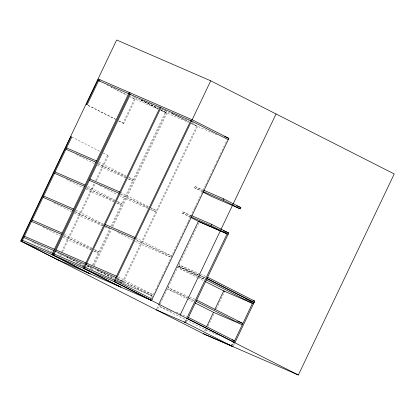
<?xml version="1.0" encoding="UTF-8"?>
<svg xmlns="http://www.w3.org/2000/svg" width="415" height="415" viewBox="0 0 415 415"><rect width="100%" height="100%" fill="white"/><g stroke="black" fill="none" stroke-linecap="round" stroke-linejoin="round"><path stroke-width="0.31" stroke-dasharray="2.08 1.56" d="M59.999 255.132L60.554 253.964M61.669 251.63L93.982 183.881M95.652 180.375L107.635 155.262L108.471 155.625L96.493 180.738M118.96 121.056L122.975 123.094L135.093 97.681L140.374 99.968M60.725 255.718L61.135 254.862L84.079 264.817M62.504 251.993L95.097 183.658M122.975 123.094L123.815 123.457L135.321 99.33L130.16 96.711M90.729 268.733L91.139 267.877L87.695 266.129M92.514 264.998L109.809 228.738M110.924 226.398L165.32 112.346L160.735 110.017M91.393 269.454L91.954 268.282M93.349 265.361L110.644 229.096M112.04 226.175L166.778 111.428L162.758 109.384M92.234 269.817L92.81 268.604L96.316 270.124M94.184 265.725L111.199 230.045M112.875 226.538L166.996 113.072L160.688 109.871M119.069 281.546L121.989 282.817L196.788 125.999L191.626 123.38M190.226 217.185L182.232 213.128L182.849 211.842L191.061 215.406M202.349 191.772L194.355 187.715L194.967 186.428L202.598 189.738M150.816 297.332L151.641 295.605L122.43 282.937M151.797 297.825L152.933 295.444M117.129 278.688L123.442 281.894L153.234 294.816L155.163 290.765M155.443 290.184L159.35 281.993M159.625 281.406L161.86 276.732M162.135 276.146L166.042 267.955M166.322 267.374L176.925 245.141M177.2 244.565L183.617 231.108M183.897 230.527L187.803 222.336M188.083 221.75L190.314 217.071M190.594 216.49L194.5 208.299M194.775 207.718L201.192 194.262M201.472 193.681L205.378 185.489M205.658 184.908L212.075 171.452M212.35 170.871L214.306 166.773M214.586 166.192L216.257 162.68M216.537 162.094L218.487 158.001M218.767 157.415L225.184 143.964M225.464 143.382L227.135 139.871M156.746 308.62L158.411 305.129M157.726 309.118L159.946 304.46M160.221 303.879L199.086 222.404M185.215 321.677L186.605 318.767M185.08 322.393L186.724 318.943M186.19 322.18L187.559 319.306M204.673 330.802L205.824 328.384M205.653 331.3L206.478 329.567M208.133 326.097L214.202 313.377M216.407 308.75L224.406 291.984M231.207 345.804L232.862 342.328M232.317 345.586L233.438 343.236M233.297 346.084L234.397 343.77M140.96 100.222L158.561 107.859M161.492 109.135L189.25 121.175M192.207 122.456L195.159 123.737M157.944 109.145L130.466 96.928M160.88 110.421L188.633 122.461M191.59 123.743L217.61 135.031M194.355 187.715L202.567 191.279M126.202 176.515L103.252 166.56L98.09 163.941M128.557 177.537L133.262 179.581L129.247 177.542M125.584 177.802L102.64 167.847L97.478 165.227M127.939 178.824L132.65 180.867L128.059 178.538M182.232 213.128L190.449 216.692M148.259 207.049L126.642 197.675L120.334 194.469M151.179 208.32L156.434 210.597L149.55 207.106M147.641 208.335L126.03 198.961L119.722 195.761M150.562 209.606L155.822 211.883L150.661 209.264M114.732 200.564L91.782 190.604L86.621 187.985M117.087 201.581L121.792 203.625L117.206 201.296M114.12 201.851L91.17 191.891L86.009 189.271M116.47 202.868L121.18 204.911L116.589 202.582M103.262 224.608L80.313 214.654L75.151 212.034M102.65 225.895L79.701 215.94L74.539 213.32M105 226.917L109.71 228.956L108.564 228.375M199.999 273.926L178.881 264.765L198.412 274.678M200.585 274.18L207.038 276.981M204.668 277.505L178.268 266.051L197.799 275.965M198.137 274.865L178.191 266.212L197.722 276.125M200.481 275.887L205.176 277.92M198.697 276.66L177.573 267.499L197.104 277.412M199.283 276.914L205.736 279.715M91.793 248.652L68.849 238.698L63.687 236.078M94.148 249.674L98.853 251.718L94.267 249.389M91.181 249.939L68.231 239.984L63.07 237.364M93.536 250.961L98.241 253.005L93.65 250.676M189.105 296.767L167.987 287.605L187.59 297.555M189.691 297.021L194.972 299.314M194.36 300.6L167.375 288.892L186.973 298.842M87.02 266.093L91.139 267.877M96.897 270.378L113.84 277.728M117.346 279.248L122.601 281.531L117.44 278.911M119.842 281.811L121.009 282.319M123.411 283.429L152.616 296.103L115.915 277.474M176.126 312.101L186.688 316.681M171.405 311.608L159.085 306.26L205.212 329.671L219.291 335.782M231.819 344.517L232.654 344.881M171.245 112.968L172.962 113.845M173.537 114.135L189.022 121.994M191.315 123.156L197.623 126.362L122.824 283.18L116.516 279.975M172.126 113.482L188.758 121.922M141.188 99.974L158.39 108.704M141.499 100.191L158.136 108.637M160.999 110.089L166.166 112.714M141.235 100.119L158.442 108.855M132.8 96.513L135.093 97.681M110.084 86.522L127.291 95.258M106.951 84.992L108.678 85.869M110.966 87.031L127.026 95.185M88.255 105.41L115.785 119.38M118.654 120.838L123.815 123.457M87.99 105.337L115.52 119.307M194.967 186.428L202.961 190.485M71.764 136.992L100.176 151.475M103.044 152.933L108.471 155.625M98.853 162.115L125.807 175.794M98.236 163.401L125.766 177.376M76.256 154.458L94.61 163.775M182.849 211.842L190.843 215.899M120.303 192.259L148.98 206.815M120.838 194.127L148.368 208.102M99.647 185.567L101.369 186.444M104.232 187.896L117.424 194.594M87.954 186.449L114.908 200.134M86.766 187.445L114.296 201.42M66.509 179.379L83.14 187.819M135.591 237.717L171.722 256.055L141.93 243.128L136.193 240.218M136.12 239.585L171.105 257.341L141.313 244.414L135.005 241.214M75.914 210.203L103.439 224.178M117.798 232.483L132.712 240.052M75.297 211.489L102.827 225.464M198.987 274.969L204.73 277.884M53.893 202.842L71.671 211.863M198.37 276.255L204.118 279.171M198.292 276.416L204.616 279.622M197.68 277.702L203.998 280.913M64.444 234.252L91.974 248.222M188.166 297.846L193.929 300.771M63.832 235.538L91.357 249.508M187.554 299.132L193.317 302.058M42.999 227.176L59.63 235.616M118.249 277.059L153.234 294.816M97.592 270.367L114.224 278.813M97.328 270.3L113.959 278.74M117.404 280.488L121.989 282.817M87.648 265.984L91.663 268.023M66.39 256.792L83.597 265.522M85.889 266.689L87.036 267.27M61.851 254.608L63.568 255.484M65.866 256.646L83.643 265.673M57.695 253.114L61.135 254.862M31.846 241.592L33.568 242.469M34.139 242.759L51.922 251.781"/><path stroke-width="0.62" d="M20.75 241.042L116.646 39.99L210.727 80.811L394.25 173.958L298.354 375.01L204.273 334.189L20.75 241.042L114.831 281.858L298.354 375.01M21.902 241.54L71.764 136.992L70.929 136.634L21.061 241.177L58.603 260.169M98.614 80.702L87.109 104.829L86.273 104.466L98.386 79.047L192.161 119.733L228.867 138.361L151.537 300.486L57.628 259.671M99.444 81.06L100.062 79.773M129.231 92.431L51.901 254.556L88.608 273.184M130.071 92.794L52.736 254.919L90.278 273.91M53.577 255.282L130.289 94.444M160.081 107.366L83.368 268.204L120.07 286.838M160.916 107.729L84.204 268.567L120.905 287.201M190.713 120.656L113.995 281.495L150.702 300.123M114.831 281.858L210.727 80.811M158.691 304.548L198.386 221.325L227.13 233.795L186.605 318.767M191.035 216.946L210.981 225.599L211.593 224.313L228.722 233.007L187.834 318.73L233.961 342.147M203.153 191.533L223.104 200.186L223.716 198.899L240.845 207.593L240.233 208.88L211.484 196.409L202.919 192.062M180.167 315.021L276.063 113.969M206.603 326.755L213.497 312.303L242.246 324.774L196.119 301.363M214.877 309.414L223.701 290.91L252.45 303.381L233.697 342.697M234.677 343.195L254.042 302.592L206.935 278.683M245.903 298.867L254.115 302.431L254.732 301.145L207.625 277.236M97.468 80.204L191.548 121.019L228.25 139.648M224.728 136.566L228.867 138.361M203.77 190.246L223.716 198.899M236.737 205.814L240.845 207.593M66.55 147.932L96.555 160.947M65.933 149.218L95.943 162.239M191.647 215.66L211.593 224.313M223.441 230.714L228.722 233.007M226.938 233.785L199.361 221.823L190.796 217.476M89.936 179.041L119.728 191.969M89.324 180.328L119.115 193.255M55.081 171.976L85.085 184.997M54.464 173.263L84.473 186.283M43.611 196.02L73.621 209.041M42.999 197.307L73.004 210.327M105.223 224.499L135.015 237.427M104.611 225.786L134.403 238.713M252.974 300.382L254.732 301.145M249.934 300.813L254.042 302.592M32.142 220.069L62.151 233.085M31.53 221.356L61.534 234.371M237.577 321.194L242.858 323.487L196.731 300.076M24.433 236.234L54.432 249.249M56.108 249.975L85.9 262.897M86.735 263.26L116.527 276.188M23.816 237.52L53.82 250.536M55.491 251.262L85.283 264.184M86.123 264.547L115.915 277.474M21.679 239.891L115.448 280.571L152.149 299.199M232.229 339.838L234.574 340.86L188.446 317.444M156.19 309.787L185.915 322.756M203.293 333.696L232.042 346.167M223.104 200.186L240.233 208.88M210.981 225.599L228.11 234.293M207.012 278.522L254.115 302.431M206.322 279.969L253.425 303.879M205.15 281.495L224.681 291.408M195.05 302.94L213.497 312.303M184.099 321.895L233.023 346.66"/></g></svg>
